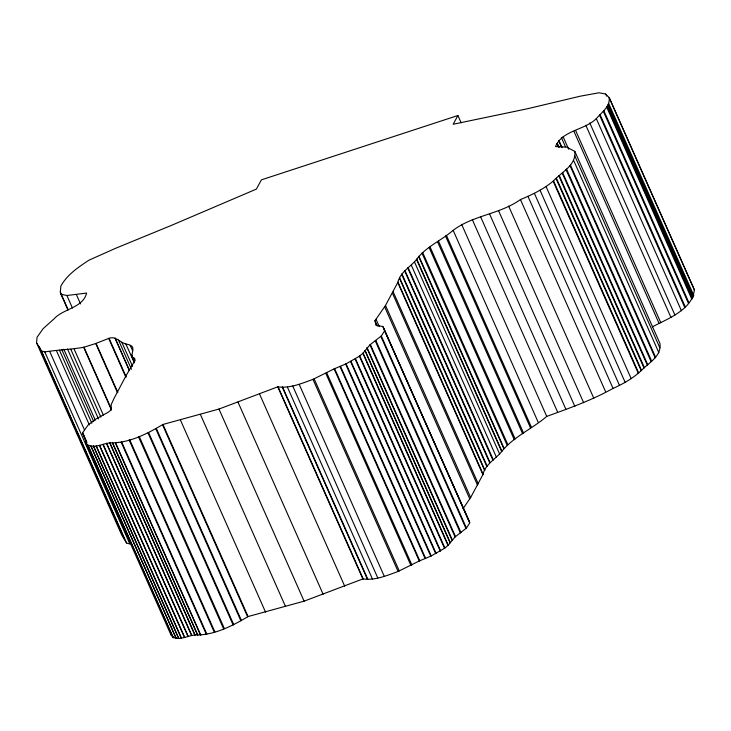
<?xml version="1.0" encoding="UTF-8"?>
<svg xmlns="http://www.w3.org/2000/svg" width="731" height="731" viewBox="0 0 731 731"><rect width="100%" height="100%" fill="white"/><g stroke="black" fill="none" stroke-linecap="round" stroke-linejoin="round"><path stroke-width="1.1" d="M461.16 122.808L457.926 115.498L453.174 124.252L527.572 108.727L580.313 96.181L598.981 92.782L605.542 93.988L609.206 97.634C610.248 106.89 601.512 112.364 596.304 118.65C584.343 130.392 562.395 130.118 555.505 146.584L566.644 147.086L574.84 151.408C576.183 165.526 561.71 171.876 553.531 180.849C543.763 189.082 532.205 194.738 520.454 199.554C500.004 214.274 473.048 215.17 453.156 230.338C441.378 240.499 425.945 246.74 416.551 259.441C410.338 267.199 400.222 272.005 397.774 282.513L385.511 305.439L374.957 320.726L375.99 325.368L382.834 326.501L383.885 328.53L469.768 522.921L466.442 528.065L455.084 536.947L448.231 545.198L444.53 548.305L431.226 555.935L419.265 560.979L398.084 571.459C386.836 575.553 375.104 580.642 362.868 578.934L304.105 601.156L248.083 616.553C232.047 626.056 213.927 635.467 194.839 634.983C187.657 635.559 174.682 643.088 171.036 633.923M463.015 508.749L470.636 497.546L482.899 474.62C485.366 463.947 495.755 459.214 501.905 451.228C513.966 436.508 532.433 428.695 546.733 416.396C569.358 408.236 591.973 400.168 613.053 388.399C623.223 383.949 633.019 378.247 641.197 370.672C648.772 362.613 661.592 356.481 659.974 343.515L574.84 151.408M41.429 350.917L44.774 351.922L129.899 544.028L126.564 543.014L41.411 350.825L36.55 342.793L37.053 337.247L43.175 328.612L53.856 319.054C63.268 308.491 82.859 308.135 86.623 293.085L66.886 295.498L61.002 294.264L60.289 292.044L60.865 286.132C67.042 274.682 78.281 267.281 88.844 260.245L115.206 248.458L172.105 225.102L256.389 189.091L261.406 179.853L457.926 115.498M652.207 326.903C667.43 318.899 692.577 309.633 694.34 289.732L609.206 97.634M171.392 635.86L86.176 443.616L85.819 440.702L82.475 432.926L88.177 424.949L96.254 418.836L108.307 412.174L110.92 410.073L111.258 404.462L113.899 398.697L125.979 375.798L134.367 361.553L134.888 358.839L131.936 356.509C131.964 349.966 136.377 345.8 126.006 344.018C119.911 342.583 115.662 335.538 108.681 338.426L95.724 343.515L83.672 347.307C70.779 349.528 57.776 349.838 44.774 351.922M86.176 443.616C92.618 449.675 102.349 443.553 109.915 442.867C128.93 443.306 146.977 433.922 162.958 424.455L218.98 409.049L277.743 386.827C289.979 388.545 301.702 383.455 312.959 379.352L334.131 368.881L346.101 363.828L359.396 356.198L363.106 353.091L369.959 344.849L381.308 335.958L384.643 330.814L383.885 328.53M36.55 342.793L121.702 534.964L126.564 543.014M469.01 520.627L382.834 326.501M609.325 97.981L694.45 290.088M605.716 94.071L606.639 96.163M608.685 103.418L693.81 295.525M608.082 104.752L693.216 296.859M607.699 105.465L692.824 297.572M607.223 106.342L692.348 298.449M606.739 107.219L691.873 299.326M603.815 110.628L688.94 302.735M603.303 111.194L688.428 303.292M600.096 114.639L685.221 306.746M599.566 115.196L684.7 307.303M596.304 118.65L681.429 310.748M589.771 122.909L674.896 315.006M585.842 125.33L670.967 317.437M575.699 130.639L660.824 322.746M574.018 131.47L659.152 323.577M574.676 155.639L659.81 347.746M563.108 136.706L568.663 149.234M573.762 160.683L658.896 352.781M561.371 137.519L565.529 146.913M570.5 165.215L655.625 357.322M558.886 140.352L562.13 147.662M570.034 165.69L655.168 357.797M558.676 140.745L561.454 147.004M557.305 143.276L559.151 147.452M557.095 143.66L558.484 146.794M566.534 169.044L651.668 361.141M566.004 169.528L651.129 361.635M562.587 172.562L647.712 364.668M562.157 172.936L647.291 365.043M559.261 175.55L644.386 367.656M558.877 175.906L644.011 368.013M556.41 178.245L641.535 370.352M556.063 178.565L641.197 370.672M553.531 180.849L638.666 372.956M553.148 181.178L638.273 373.285M546.048 186.569L631.182 378.667M539.999 190.161L625.124 382.267M534.398 193.377L619.532 385.475M527.928 196.292L613.053 388.399M520.454 199.554L605.579 391.652M508.648 206.115L593.782 398.221M498.505 210.592L583.64 402.69M489.724 214.311L574.858 406.418M480.742 217.107L565.867 409.214M472.354 219.72L557.479 411.818M461.608 224.289L546.733 416.396M453.156 230.338L538.281 422.445M446.394 235.364L531.528 427.471M445.49 236.031L530.615 428.138M438.463 241.029L523.588 433.127M437.503 241.678L522.638 433.785M430.029 246.868L515.163 438.975M429.115 247.526L514.24 439.633M422.664 252.497L507.789 444.594M421.988 253.081L507.113 445.179M418.927 256.225L504.052 448.331M418.662 256.554L503.796 448.651M416.78 259.121L501.905 451.228M416.551 259.441L501.685 451.548M414.55 262.063L499.675 454.161M411.325 265.216L496.45 457.314M408.163 267.72L493.297 459.826M407.779 268.021L492.913 460.128M404.883 270.443L490.008 462.54M404.59 270.717L489.715 462.814M401.959 273.897L487.084 466.003M401.675 274.326L486.8 466.433M399.72 277.99L484.854 470.097M399.537 278.42L484.662 470.526M397.966 282.093L483.09 474.2M397.774 282.513L482.899 474.62M393.15 291.76L478.284 483.867M392.428 293.158L477.553 485.265M385.511 305.439L470.636 497.546M384.652 306.837L469.777 498.944M384.643 330.814L469.768 522.921M376.045 319.319L379.288 326.629M374.957 320.726L377.278 325.944M376.008 323.385L376.931 325.478M381.308 335.958L466.442 528.065M380.851 336.397L465.976 528.495M375.835 340.445L460.969 532.552M375.277 340.856L460.402 532.963M370.379 344.502L455.514 536.609M369.959 344.849L455.084 536.947M367.099 347.709L452.224 539.816M366.88 347.983L452.014 540.081M365.125 350.478L450.25 542.576M364.961 350.716L450.086 542.822M363.106 353.091L448.231 545.198M362.878 353.329L448.002 545.436M359.762 355.933L444.896 548.031M359.396 356.198L444.53 548.305M355.494 358.747L440.619 550.854M355.092 358.985L440.226 551.092M350.971 361.315L436.105 553.413M350.578 361.525L435.703 553.632M346.101 363.828L431.226 555.935M345.626 364.056L430.76 556.163M340.527 366.341L425.652 558.447M340.025 366.551L425.15 558.658M334.643 368.689L419.777 560.787M334.131 368.881L419.265 560.979M326.72 372.801L411.855 564.908M325.779 373.331L410.913 565.428M314.138 378.868L399.272 570.966M312.959 379.352L398.084 571.459M299.18 384.332L384.314 576.439M292.702 385.941L377.826 578.038M287.429 387.156L372.554 579.263M282.632 387.101L367.766 579.208M282.248 387.083L367.373 579.18M278.082 386.836L363.216 578.943M277.743 386.827L362.868 578.934M259.569 394.055L344.703 586.161M237.986 402.096L323.12 594.202M218.98 409.049L304.105 601.156M200.395 414.422L285.519 606.529M180.438 420.051L265.563 612.158M130.237 345.507L132.686 350.789M133.663 357.66L135.052 360.794M162.958 424.455L248.083 616.553M162.51 424.72L247.635 616.827M134.138 361.114L131.361 354.846L134.248 361.726M125.86 343.972L134.34 362.814M121.83 342.309L132.594 366.386M118.495 340.079L131.443 369.31M156.315 428.393L241.44 620.5M155.767 428.713L240.892 620.811M115.16 338.197L129.497 370.562M115.041 338.151L129.378 370.516M109.065 338.261L126.18 376.894M108.681 338.426L125.796 377.059M148.631 432.624L233.756 624.722M148.037 432.926L233.162 625.023M76.362 294.502L80.529 303.904M139.283 436.535L224.417 628.642M138.515 436.809L223.64 628.916M96.081 343.387L117.828 392.456M95.724 343.515L117.472 392.584M66.886 295.498L72.433 308.025M129.734 439.797L214.868 631.904M129.122 439.989L214.247 632.096M60.289 292.044L68.157 309.789M61.002 294.264L67.937 309.926M83.983 347.225L111.286 408.821M83.672 347.307L111.432 409.954M121.702 442.054L206.827 634.152M121.163 442.173L206.288 634.28M74.224 349.299L103.373 415.08M115.681 443.096L200.815 635.193M115.443 443.105L200.568 635.212M112.675 443.023L197.799 635.129M112.483 443.013L197.617 635.111M70.788 349.29L100.869 417.154M109.915 442.867L195.049 634.974M109.714 442.876L194.839 634.983M67.49 348.989L98.484 418.936M106.68 443.315L191.805 635.422M106.452 443.37L191.577 635.477M63.798 349.18L95.258 420.179M61.797 349.592L93.723 421.632M103.135 444.338L188.26 636.445M102.897 444.421L188.022 636.518M59.43 350.14L91.823 423.222M99.644 445.435L184.769 637.533M99.434 445.49L184.559 637.596M56.488 350.752L89.337 424.875M96.382 446.093L181.516 638.2M96.172 446.111L181.297 638.218M93.531 446.029L178.666 638.126M93.376 446.011L178.501 638.117M49.836 351.73L84.531 430.029M90.973 445.947L176.098 638.044M90.79 445.965L175.924 638.072M82.594 432.542L86.751 441.944M88.177 445.718L173.302 637.825M82.475 432.926L86.825 442.776M88.049 445.608L173.174 637.706M85.774 440.921L86.697 443.013M141.75 567.256L143.139 570.381M39.118 346.658L124.252 538.765M39.072 346.604L124.197 538.701"/></g></svg>
